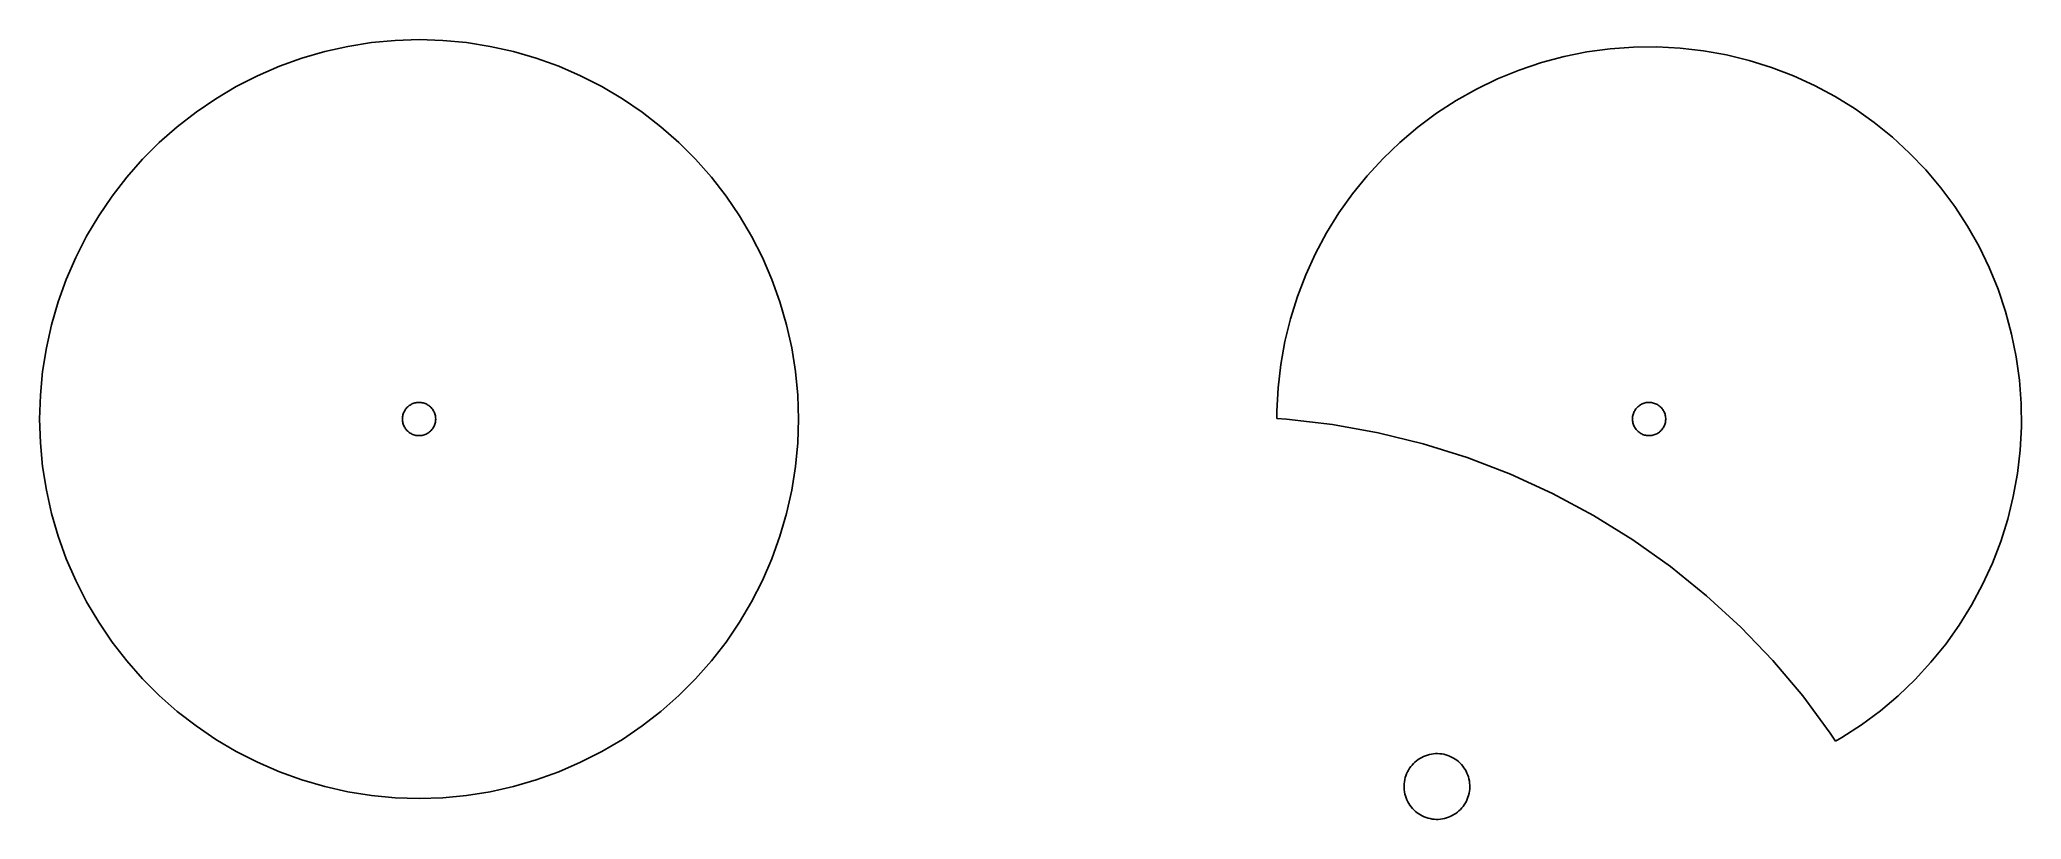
# Model space of a CAD drawing. Header units: metres. Extents: x -54 to 227, y -57 to 54.
import ezdxf

# ---------------------------------------------------------------- set-up
doc = ezdxf.new("R2010")
doc.units = ezdxf.units.M

msp = doc.modelspace()

# ---------------------------------------------------------------- linework, layer by layer
for p, q in [((-3.36871, 53.5441), (-6.72413, 53.227)), ((0, 53.65), (-3.36871, 53.5441)), ((3.36871, 53.5441), (0, 53.65)), ((6.72413, 53.227), (3.36871, 53.5441)), ((-16.5788, 51.0242), (-19.7499, 49.8825)), ((-13.3422, 51.9645), (-16.5788, 51.0242)), ((-10.053, 52.6997), (-13.3422, 51.9645)), ((-6.72413, 53.227), (-10.053, 52.6997)), ((10.053, 52.6997), (6.72413, 53.227)), ((13.3422, 51.9645), (10.053, 52.6997)), ((16.5788, 51.0242), (13.3422, 51.9645)), ((19.7499, 49.8825), (16.5788, 51.0242)), ((161.9, 51.2589), (158.706, 50.4029)), ((165.143, 51.9127), (161.9, 51.2589)), ((168.42, 52.3616), (165.143, 51.9127)), ((171.718, 52.6038), (168.42, 52.3616)), ((175.026, 52.6385), (171.718, 52.6038)), ((178.329, 52.4653), (175.026, 52.6385)), ((181.614, 52.0852), (178.329, 52.4653)), ((184.87, 51.4995), (181.614, 52.0852)), ((188.082, 50.7105), (184.87, 51.4995)), ((191.238, 49.7214), (188.082, 50.7105)), ((-22.8431, 48.544), (-25.8461, 47.0139)), ((-19.7499, 49.8825), (-22.8431, 48.544)), ((22.8431, 48.544), (19.7499, 49.8825)), ((25.8461, 47.0139), (22.8431, 48.544)), ((152.508, 48.0982), (149.531, 46.6586)), ((155.571, 49.3479), (152.508, 48.0982)), ((158.706, 50.4029), (155.571, 49.3479)), ((194.326, 48.5361), (191.238, 49.7214)), ((197.333, 47.1592), (194.326, 48.5361)), ((-28.7471, 45.2982), (-31.5347, 43.4038)), ((-25.8461, 47.0139), (-28.7471, 45.2982)), ((28.7471, 45.2982), (25.8461, 47.0139)), ((31.5347, 43.4038), (28.7471, 45.2982)), ((146.649, 45.0349), (143.875, 43.2335)), ((149.531, 46.6586), (146.649, 45.0349)), ((200.248, 45.5962), (197.333, 47.1592)), ((203.059, 43.8533), (200.248, 45.5962)), ((-31.5347, 43.4038), (-34.1978, 41.338)), ((34.1978, 41.338), (31.5347, 43.4038)), ((143.875, 43.2335), (141.22, 41.2615)), ((205.755, 41.9373), (203.059, 43.8533)), ((-34.1978, 41.338), (-36.726, 39.1092)), ((36.726, 39.1092), (34.1978, 41.338)), ((141.22, 41.2615), (138.693, 39.1266)), ((208.326, 39.8558), (205.755, 41.9373)), ((210.76, 37.617), (208.326, 39.8558)), ((-39.1092, 36.726), (-41.338, 34.1978)), ((-36.726, 39.1092), (-39.1092, 36.726)), ((39.1092, 36.726), (36.726, 39.1092)), ((41.338, 34.1978), (39.1092, 36.726)), ((136.306, 36.8373), (134.067, 34.4026)), ((138.693, 39.1266), (136.306, 36.8373)), ((213.05, 35.2297), (210.76, 37.617)), ((-41.338, 34.1978), (-43.4038, 31.5347)), ((43.4038, 31.5347), (41.338, 34.1978)), ((134.067, 34.4026), (131.986, 31.8321)), ((215.185, 32.7034), (213.05, 35.2297)), ((-43.4038, 31.5347), (-45.2982, 28.7471)), ((45.2982, 28.7471), (43.4038, 31.5347)), ((131.986, 31.8321), (130.07, 29.1361)), ((217.157, 30.0481), (215.185, 32.7034)), ((-45.2982, 28.7471), (-47.0139, 25.8461)), ((47.0139, 25.8461), (45.2982, 28.7471)), ((130.07, 29.1361), (128.327, 26.325)), ((218.958, 27.2741), (217.157, 30.0481)), ((-47.0139, 25.8461), (-48.544, 22.8431)), ((48.544, 22.8431), (47.0139, 25.8461)), ((128.327, 26.325), (126.764, 23.41)), ((220.582, 24.3925), (218.958, 27.2741)), ((-48.544, 22.8431), (-49.8825, 19.7499)), ((49.8825, 19.7499), (48.544, 22.8431)), ((126.764, 23.41), (125.387, 20.4027)), ((222.021, 21.4147), (220.582, 24.3925)), ((-49.8825, 19.7499), (-51.0242, 16.5788)), ((51.0242, 16.5788), (49.8825, 19.7499)), ((125.387, 20.4027), (124.202, 17.3148)), ((223.271, 18.3523), (222.021, 21.4147)), ((124.202, 17.3148), (123.213, 14.1586)), ((224.326, 15.2175), (223.271, 18.3523)), ((-51.0242, 16.5788), (-51.9645, 13.3422)), ((51.9645, 13.3422), (51.0242, 16.5788)), ((123.213, 14.1586), (122.424, 10.9466)), ((225.182, 12.0227), (224.326, 15.2175)), ((-51.9645, 13.3422), (-52.6997, 10.053)), ((52.6997, 10.053), (51.9645, 13.3422)), ((225.836, 8.78037), (225.182, 12.0227)), ((-52.6997, 10.053), (-53.227, 6.72413)), ((53.227, 6.72413), (52.6997, 10.053)), ((122.424, 10.9466), (121.838, 7.69127)), ((226.285, 5.50342), (225.836, 8.78037)), ((-53.227, 6.72413), (-53.5441, 3.36871)), ((53.5441, 3.36871), (53.227, 6.72413)), ((121.838, 7.69127), (121.458, 4.40564)), ((-53.5441, 3.36871), (-53.65, 0)), ((53.65, 0), (53.5441, 3.36871)), ((121.458, 4.40564), (121.285, 1.10262)), ((226.527, 2.20475), (226.285, 5.50342)), ((-53.65, 0), (-53.5441, -3.36871)), ((-2.35, 0), (-2.34536, 0.147557)), ((-2.34536, -0.147557), (-2.35, 0)), ((-2.34536, 0.147557), (-2.33147, 0.294533)), ((-2.33147, 0.294533), (-2.30837, 0.440346)), ((-2.30837, 0.440346), (-2.27617, 0.584421)), ((-2.27617, 0.584421), (-2.23498, 0.72619)), ((-2.23498, 0.72619), (-2.18497, 0.865092)), ((-2.18497, 0.865092), (-2.12634, 1.00058)), ((-2.12634, 1.00058), (-2.05932, 1.13212)), ((-2.05932, 1.13212), (-1.98417, 1.25919)), ((-1.98417, 1.25919), (-1.90119, 1.3813)), ((-1.90119, 1.3813), (-1.81071, 1.49795)), ((-1.81071, 1.49795), (-1.71308, 1.60869)), ((-1.71308, 1.60869), (-1.60869, 1.71308)), ((-1.60869, 1.71308), (-1.49795, 1.81071)), ((-1.49795, 1.81071), (-1.3813, 1.90119)), ((-1.3813, 1.90119), (-1.25919, 1.98417)), ((-1.25919, 1.98417), (-1.13212, 2.05932)), ((-1.13212, 2.05932), (-1.00058, 2.12634)), ((-1.00058, 2.12634), (-0.865092, 2.18497)), ((-0.865092, 2.18497), (-0.72619, 2.23498)), ((-0.72619, 2.23498), (-0.584421, 2.27617)), ((-0.584421, 2.27617), (-0.440346, 2.30837)), ((-0.440346, 2.30837), (-0.294533, 2.33147)), ((-0.294533, 2.33147), (-0.147557, 2.34536)), ((-0.147557, 2.34536), (0, 2.35)), ((0, 2.35), (0.147557, 2.34536)), ((0.147557, 2.34536), (0.294533, 2.33147)), ((0.294533, 2.33147), (0.440346, 2.30837)), ((0.440346, 2.30837), (0.584421, 2.27617)), ((0.584421, 2.27617), (0.72619, 2.23498)), ((0.72619, 2.23498), (0.865092, 2.18497)), ((0.865092, 2.18497), (1.00058, 2.12634)), ((1.00058, 2.12634), (1.13212, 2.05932)), ((1.13212, 2.05932), (1.25919, 1.98417)), ((1.25919, 1.98417), (1.3813, 1.90119)), ((1.3813, 1.90119), (1.49795, 1.81071)), ((1.49795, 1.81071), (1.60869, 1.71308)), ((1.60869, 1.71308), (1.71308, 1.60869)), ((1.71308, 1.60869), (1.81071, 1.49795)), ((1.81071, 1.49795), (1.90119, 1.3813)), ((1.90119, 1.3813), (1.98417, 1.25919)), ((1.98417, 1.25919), (2.05932, 1.13212)), ((2.05932, 1.13212), (2.12634, 1.00058)), ((2.12634, 1.00058), (2.18497, 0.865092)), ((2.18497, 0.865092), (2.23498, 0.72619)), ((2.23498, 0.72619), (2.27617, 0.584421)), ((2.27617, 0.584421), (2.30837, 0.440346)), ((2.30837, 0.440346), (2.33147, 0.294533)), ((2.33147, 0.294533), (2.34536, 0.147557)), ((2.34536, 0.147557), (2.35, 0)), ((2.35, 0), (2.34536, -0.147557)), ((53.5441, -3.36871), (53.65, 0)), ((121.285, 1.10262), (121.296, 0.055199)), ((121.296, 0.055199), (122.648, -0.0157)), ((171.574, 0.049215), (171.581, 0.196643)), ((171.575, -0.098408), (171.574, 0.049215)), ((171.581, 0.196643), (171.598, 0.343295)), ((171.598, 0.343295), (171.624, 0.488593)), ((171.624, 0.488593), (171.66, 0.631961)), ((171.66, 0.631961), (171.704, 0.772837)), ((171.704, 0.772837), (171.757, 0.910662)), ((171.757, 0.910662), (171.818, 1.04489)), ((171.818, 1.04489), (171.888, 1.175)), ((171.888, 1.175), (171.966, 1.30047)), ((171.966, 1.30047), (172.051, 1.42081)), ((172.051, 1.42081), (172.144, 1.53554)), ((172.144, 1.53554), (172.244, 1.64421)), ((172.244, 1.64421), (172.351, 1.74639)), ((172.351, 1.74639), (172.463, 1.84168)), ((172.463, 1.84168), (172.582, 1.9297)), ((172.582, 1.9297), (172.706, 2.01011)), ((172.706, 2.01011), (172.834, 2.08258)), ((172.834, 2.08258), (172.967, 2.14683)), ((172.967, 2.14683), (173.104, 2.20261)), ((173.104, 2.20261), (173.244, 2.2497)), ((173.244, 2.2497), (173.386, 2.28791)), ((173.386, 2.28791), (173.531, 2.31709)), ((173.531, 2.31709), (173.677, 2.33713)), ((173.677, 2.33713), (173.825, 2.34794)), ((173.825, 2.34794), (173.972, 2.34948)), ((173.972, 2.34948), (174.12, 2.34176)), ((174.12, 2.34176), (174.266, 2.32479)), ((174.266, 2.32479), (174.412, 2.29865)), ((174.412, 2.29865), (174.555, 2.26343)), ((174.555, 2.26343), (174.696, 2.21928)), ((174.696, 2.21928), (174.834, 2.16638)), ((174.834, 2.16638), (174.968, 2.10492)), ((174.968, 2.10492), (175.098, 2.03516)), ((175.098, 2.03516), (175.224, 1.95737)), ((175.224, 1.95737), (175.344, 1.87185)), ((175.344, 1.87185), (175.459, 1.77894)), ((175.459, 1.77894), (175.567, 1.67901)), ((175.567, 1.67901), (175.669, 1.57246)), ((175.669, 1.57246), (175.765, 1.4597)), ((175.765, 1.4597), (175.853, 1.34118)), ((175.853, 1.34118), (175.933, 1.21736)), ((175.933, 1.21736), (176.006, 1.08875)), ((176.006, 1.08875), (176.07, 0.955831)), ((176.07, 0.955831), (176.126, 0.819144)), ((176.126, 0.819144), (176.173, 0.679224)), ((176.173, 0.679224), (176.211, 0.536625)), ((176.211, 0.536625), (176.24, 0.391907)), ((176.24, 0.391907), (176.26, 0.245642)), ((176.26, 0.245642), (176.271, 0.098408)), ((176.271, 0.098408), (176.273, -0.049215)), ((226.562, -1.10262), (226.527, 2.20475)), ((-2.33147, -0.294533), (-2.34536, -0.147557)), ((-2.30837, -0.440346), (-2.33147, -0.294533)), ((-2.27617, -0.584421), (-2.30837, -0.440346)), ((-2.23498, -0.72619), (-2.27617, -0.584421)), ((-2.18497, -0.865092), (-2.23498, -0.72619)), ((-2.12634, -1.00058), (-2.18497, -0.865092)), ((-2.05932, -1.13212), (-2.12634, -1.00058)), ((-1.98417, -1.25919), (-2.05932, -1.13212)), ((-1.90119, -1.3813), (-1.98417, -1.25919)), ((-1.81071, -1.49795), (-1.90119, -1.3813)), ((-1.71308, -1.60869), (-1.81071, -1.49795)), ((-1.60869, -1.71308), (-1.71308, -1.60869)), ((-1.49795, -1.81071), (-1.60869, -1.71308)), ((-1.3813, -1.90119), (-1.49795, -1.81071)), ((-1.25919, -1.98417), (-1.3813, -1.90119)), ((-1.13212, -2.05932), (-1.25919, -1.98417)), ((-1.00058, -2.12634), (-1.13212, -2.05932)), ((-0.865092, -2.18497), (-1.00058, -2.12634)), ((-0.72619, -2.23498), (-0.865092, -2.18497)), ((-0.584421, -2.27617), (-0.72619, -2.23498)), ((-0.440346, -2.30837), (-0.584421, -2.27617)), ((-0.294533, -2.33147), (-0.440346, -2.30837)), ((-0.147557, -2.34536), (-0.294533, -2.33147)), ((0, -2.35), (-0.147557, -2.34536)), ((0.147557, -2.34536), (0, -2.35)), ((0.294533, -2.33147), (0.147557, -2.34536)), ((0.440346, -2.30837), (0.294533, -2.33147)), ((0.584421, -2.27617), (0.440346, -2.30837)), ((0.72619, -2.23498), (0.584421, -2.27617)), ((0.865092, -2.18497), (0.72619, -2.23498)), ((1.00058, -2.12634), (0.865092, -2.18497)), ((1.13212, -2.05932), (1.00058, -2.12634)), ((1.25919, -1.98417), (1.13212, -2.05932)), ((1.3813, -1.90119), (1.25919, -1.98417)), ((1.49795, -1.81071), (1.3813, -1.90119)), ((1.60869, -1.71308), (1.49795, -1.81071)), ((1.71308, -1.60869), (1.60869, -1.71308)), ((1.81071, -1.49795), (1.71308, -1.60869)), ((1.90119, -1.3813), (1.81071, -1.49795)), ((1.98417, -1.25919), (1.90119, -1.3813)), ((2.05932, -1.13212), (1.98417, -1.25919)), ((2.12634, -1.00058), (2.05932, -1.13212)), ((2.18497, -0.865092), (2.12634, -1.00058)), ((2.23498, -0.72619), (2.18497, -0.865092)), ((2.27617, -0.584421), (2.23498, -0.72619)), ((2.30837, -0.440346), (2.27617, -0.584421)), ((2.33147, -0.294533), (2.30837, -0.440346)), ((2.34536, -0.147557), (2.33147, -0.294533)), ((122.648, -0.0157), (129.156, -0.768606)), ((129.156, -0.768606), (135.603, -1.92862)), ((135.603, -1.92862), (141.964, -3.49115)), ((171.586, -0.245642), (171.575, -0.098408)), ((171.606, -0.391907), (171.586, -0.245642)), ((171.635, -0.536625), (171.606, -0.391907)), ((171.673, -0.679224), (171.635, -0.536625)), ((171.72, -0.819144), (171.673, -0.679224)), ((171.776, -0.955831), (171.72, -0.819144)), ((171.84, -1.08875), (171.776, -0.955831)), ((171.913, -1.21736), (171.84, -1.08875)), ((171.993, -1.34118), (171.913, -1.21736)), ((172.081, -1.4597), (171.993, -1.34118)), ((172.177, -1.57246), (172.081, -1.4597)), ((172.279, -1.67901), (172.177, -1.57246)), ((172.388, -1.77894), (172.279, -1.67901)), ((172.502, -1.87185), (172.388, -1.77894)), ((172.623, -1.95737), (172.502, -1.87185)), ((172.748, -2.03516), (172.623, -1.95737)), ((172.878, -2.10492), (172.748, -2.03516)), ((173.012, -2.16638), (172.878, -2.10492)), ((173.15, -2.21928), (173.012, -2.16638)), ((173.291, -2.26343), (173.15, -2.21928)), ((173.434, -2.29865), (173.291, -2.26343)), ((173.58, -2.32479), (173.434, -2.29865)), ((173.726, -2.34176), (173.58, -2.32479)), ((173.874, -2.34948), (173.726, -2.34176)), ((174.021, -2.34794), (173.874, -2.34948)), ((174.169, -2.33713), (174.021, -2.34794)), ((174.315, -2.31709), (174.169, -2.33713)), ((174.46, -2.28791), (174.315, -2.31709)), ((174.602, -2.2497), (174.46, -2.28791)), ((174.742, -2.20261), (174.602, -2.2497)), ((174.879, -2.14683), (174.742, -2.20261)), ((175.012, -2.08258), (174.879, -2.14683)), ((175.14, -2.01011), (175.012, -2.08258)), ((175.264, -1.9297), (175.14, -2.01011)), ((175.383, -1.84168), (175.264, -1.9297)), ((175.496, -1.74639), (175.383, -1.84168)), ((175.602, -1.64421), (175.496, -1.74639)), ((175.702, -1.53554), (175.602, -1.64421)), ((175.795, -1.42081), (175.702, -1.53554)), ((175.88, -1.30047), (175.795, -1.42081)), ((175.958, -1.175), (175.88, -1.30047)), ((176.028, -1.04489), (175.958, -1.175)), ((176.089, -0.910662), (176.028, -1.04489)), ((176.142, -0.772837), (176.089, -0.910662)), ((176.186, -0.631961), (176.142, -0.772837)), ((176.222, -0.488593), (176.186, -0.631961)), ((176.248, -0.343295), (176.222, -0.488593)), ((176.265, -0.196643), (176.248, -0.343295)), ((176.273, -0.049215), (176.265, -0.196643)), ((226.388, -4.40564), (226.562, -1.10262)), ((-53.5441, -3.36871), (-53.227, -6.72413)), ((53.227, -6.72413), (53.5441, -3.36871)), ((141.964, -3.49115), (148.215, -5.45005)), ((148.215, -5.45005), (154.33, -7.79757)), ((226.008, -7.69127), (226.388, -4.40564)), ((-53.227, -6.72413), (-52.6997, -10.053)), ((52.6997, -10.053), (53.227, -6.72413)), ((154.33, -7.79757), (160.287, -10.5245)), ((225.423, -10.9466), (226.008, -7.69127)), ((-52.6997, -10.053), (-51.9645, -13.3422)), ((51.9645, -13.3422), (52.6997, -10.053)), ((160.287, -10.5245), (166.06, -13.6199)), ((224.634, -14.1586), (225.423, -10.9466)), ((-51.9645, -13.3422), (-51.0242, -16.5788)), ((51.0242, -16.5788), (51.9645, -13.3422)), ((166.06, -13.6199), (171.627, -17.0718)), ((-51.0242, -16.5788), (-49.8825, -19.7499)), ((49.8825, -19.7499), (51.0242, -16.5788)), ((223.644, -17.3148), (224.634, -14.1586)), ((171.627, -17.0718), (176.966, -20.8664)), ((222.459, -20.4027), (223.644, -17.3148)), ((-49.8825, -19.7499), (-48.544, -22.8431)), ((48.544, -22.8431), (49.8825, -19.7499)), ((176.966, -20.8664), (182.057, -24.9889)), ((221.082, -23.41), (222.459, -20.4027)), ((-48.544, -22.8431), (-47.0139, -25.8461)), ((47.0139, -25.8461), (48.544, -22.8431)), ((182.057, -24.9889), (186.879, -29.4228)), ((219.519, -26.325), (221.082, -23.41)), ((-47.0139, -25.8461), (-45.2982, -28.7471)), ((45.2982, -28.7471), (47.0139, -25.8461)), ((217.776, -29.1361), (219.519, -26.325)), ((-45.2982, -28.7471), (-43.4038, -31.5347)), ((43.4038, -31.5347), (45.2982, -28.7471)), ((186.879, -29.4228), (191.413, -34.1508)), ((215.86, -31.8321), (217.776, -29.1361)), ((-43.4038, -31.5347), (-41.338, -34.1978)), ((41.338, -34.1978), (43.4038, -31.5347)), ((213.779, -34.4026), (215.86, -31.8321)), ((-41.338, -34.1978), (-39.1092, -36.726)), ((39.1092, -36.726), (41.338, -34.1978)), ((191.413, -34.1508), (195.641, -39.1541)), ((211.54, -36.8373), (213.779, -34.4026)), ((-39.1092, -36.726), (-36.726, -39.1092)), ((-36.726, -39.1092), (-34.1978, -41.338)), ((34.1978, -41.338), (36.726, -39.1092)), ((36.726, -39.1092), (39.1092, -36.726)), ((195.641, -39.1541), (199.547, -44.413)), ((206.626, -41.2615), (209.153, -39.1266)), ((209.153, -39.1266), (211.54, -36.8373)), ((-34.1978, -41.338), (-31.5347, -43.4038)), ((31.5347, -43.4038), (34.1978, -41.338)), ((203.971, -43.2335), (206.626, -41.2615)), ((-31.5347, -43.4038), (-28.7471, -45.2982)), ((28.7471, -45.2982), (31.5347, -43.4038)), ((199.547, -44.413), (200.285, -45.5491)), ((201.197, -45.0349), (203.971, -43.2335)), ((-28.7471, -45.2982), (-25.8461, -47.0139)), ((-25.8461, -47.0139), (-22.8431, -48.544)), ((22.8431, -48.544), (25.8461, -47.0139)), ((25.8461, -47.0139), (28.7471, -45.2982)), ((142.302, -47.6032), (142.032, -47.7135)), ((142.579, -47.51), (142.302, -47.6032)), ((142.861, -47.4344), (142.579, -47.51)), ((143.148, -47.3766), (142.861, -47.4344)), ((143.437, -47.337), (143.148, -47.3766)), ((143.728, -47.3156), (143.437, -47.337)), ((144.02, -47.3125), (143.728, -47.3156)), ((144.312, -47.3278), (144.02, -47.3125)), ((144.602, -47.3614), (144.312, -47.3278)), ((144.89, -47.4131), (144.602, -47.3614)), ((145.174, -47.4828), (144.89, -47.4131)), ((145.452, -47.5702), (145.174, -47.4828)), ((145.725, -47.6749), (145.452, -47.5702)), ((200.285, -45.5491), (201.197, -45.0349)), ((-22.8431, -48.544), (-19.7499, -49.8825)), ((-19.7499, -49.8825), (-16.5788, -51.0242)), ((16.5788, -51.0242), (19.7499, -49.8825)), ((19.7499, -49.8825), (22.8431, -48.544)), ((139.532, -50.4323), (139.444, -50.711)), ((139.636, -50.1596), (139.532, -50.4323)), ((139.758, -49.894), (139.636, -50.1596)), ((139.896, -49.6365), (139.758, -49.894)), ((140.05, -49.3883), (139.896, -49.6365)), ((140.219, -49.1501), (140.05, -49.3883)), ((140.403, -48.9231), (140.219, -49.1501)), ((140.601, -48.7081), (140.403, -48.9231)), ((140.812, -48.5059), (140.601, -48.7081)), ((141.035, -48.3173), (140.812, -48.5059)), ((141.269, -48.1432), (141.035, -48.3173)), ((141.514, -47.9841), (141.269, -48.1432)), ((141.769, -47.8407), (141.514, -47.9841)), ((142.032, -47.7135), (141.769, -47.8407)), ((145.991, -47.7965), (145.725, -47.6749)), ((146.248, -47.9345), (145.991, -47.7965)), ((146.496, -48.0884), (146.248, -47.9345)), ((146.734, -48.2577), (146.496, -48.0884)), ((146.961, -48.4415), (146.734, -48.2577)), ((147.176, -48.6392), (146.961, -48.4415)), ((147.379, -48.8501), (147.176, -48.6392)), ((147.567, -49.0732), (147.379, -48.8501)), ((147.741, -49.3077), (147.567, -49.0732)), ((147.9, -49.5527), (147.741, -49.3077)), ((148.044, -49.8072), (147.9, -49.5527)), ((148.171, -50.0702), (148.044, -49.8072)), ((148.281, -50.3407), (148.171, -50.0702)), ((148.375, -50.6175), (148.281, -50.3407)), ((-16.5788, -51.0242), (-13.3422, -51.9645)), ((-13.3422, -51.9645), (-10.053, -52.6997)), ((-10.053, -52.6997), (-6.72413, -53.227)), ((-6.72413, -53.227), (-3.36871, -53.5441)), ((3.36871, -53.5441), (6.72413, -53.227)), ((6.72413, -53.227), (10.053, -52.6997)), ((10.053, -52.6997), (13.3422, -51.9645)), ((13.3422, -51.9645), (16.5788, -51.0242)), ((139.289, -51.5724), (139.274, -51.8641)), ((139.274, -51.8641), (139.277, -52.1562)), ((139.277, -52.1562), (139.299, -52.4476)), ((139.323, -51.2822), (139.289, -51.5724)), ((139.299, -52.4476), (139.338, -52.737)), ((139.375, -50.9947), (139.323, -51.2822)), ((139.338, -52.737), (139.396, -53.0234)), ((139.444, -50.711), (139.375, -50.9947)), ((139.396, -53.0234), (139.472, -53.3055)), ((148.314, -53.4908), (148.402, -53.212)), ((148.45, -50.8997), (148.375, -50.6175)), ((148.402, -53.212), (148.471, -52.9283)), ((148.508, -51.186), (148.45, -50.8997)), ((148.471, -52.9283), (148.523, -52.6408)), ((148.548, -51.4755), (148.508, -51.186)), ((148.523, -52.6408), (148.557, -52.3506)), ((148.569, -51.7668), (148.548, -51.4755)), ((148.557, -52.3506), (148.572, -52.0589)), ((148.572, -52.0589), (148.569, -51.7668)), ((-3.36871, -53.5441), (0, -53.65)), ((0, -53.65), (3.36871, -53.5441)), ((139.472, -53.3055), (139.565, -53.5824)), ((139.565, -53.5824), (139.675, -53.8528)), ((139.675, -53.8528), (139.802, -54.1159)), ((139.802, -54.1159), (139.946, -54.3703)), ((139.946, -54.3703), (140.105, -54.6153)), ((140.105, -54.6153), (140.279, -54.8499)), ((140.279, -54.8499), (140.467, -55.073)), ((140.467, -55.073), (140.67, -55.2838)), ((140.67, -55.2838), (140.885, -55.4816)), ((140.885, -55.4816), (141.112, -55.6654)), ((141.112, -55.6654), (141.35, -55.8346)), ((141.35, -55.8346), (141.598, -55.9885)), ((141.598, -55.9885), (141.855, -56.1266)), ((146.077, -56.0824), (146.332, -55.939)), ((146.332, -55.939), (146.577, -55.7799)), ((146.577, -55.7799), (146.811, -55.6057)), ((146.811, -55.6057), (147.035, -55.4171)), ((147.035, -55.4171), (147.245, -55.215)), ((147.245, -55.215), (147.443, -54.9999)), ((147.443, -54.9999), (147.627, -54.7729)), ((147.627, -54.7729), (147.796, -54.5348)), ((147.796, -54.5348), (147.95, -54.2865)), ((147.95, -54.2865), (148.088, -54.0291)), ((148.088, -54.0291), (148.21, -53.7635)), ((148.21, -53.7635), (148.314, -53.4908)), ((141.855, -56.1266), (142.121, -56.2482)), ((142.121, -56.2482), (142.394, -56.3529)), ((142.394, -56.3529), (142.673, -56.4402)), ((142.673, -56.4402), (142.956, -56.5099)), ((142.956, -56.5099), (143.244, -56.5616)), ((143.244, -56.5616), (143.534, -56.5952)), ((143.534, -56.5952), (143.826, -56.6105)), ((143.826, -56.6105), (144.118, -56.6074)), ((144.118, -56.6074), (144.409, -56.5861)), ((144.409, -56.5861), (144.699, -56.5464)), ((144.699, -56.5464), (144.985, -56.4887)), ((144.985, -56.4887), (145.267, -56.4131)), ((145.267, -56.4131), (145.544, -56.3199)), ((145.544, -56.3199), (145.814, -56.2095)), ((145.814, -56.2095), (146.077, -56.0824))]:
    msp.add_line(p, q)

doc.saveas('drawing.dxf')
